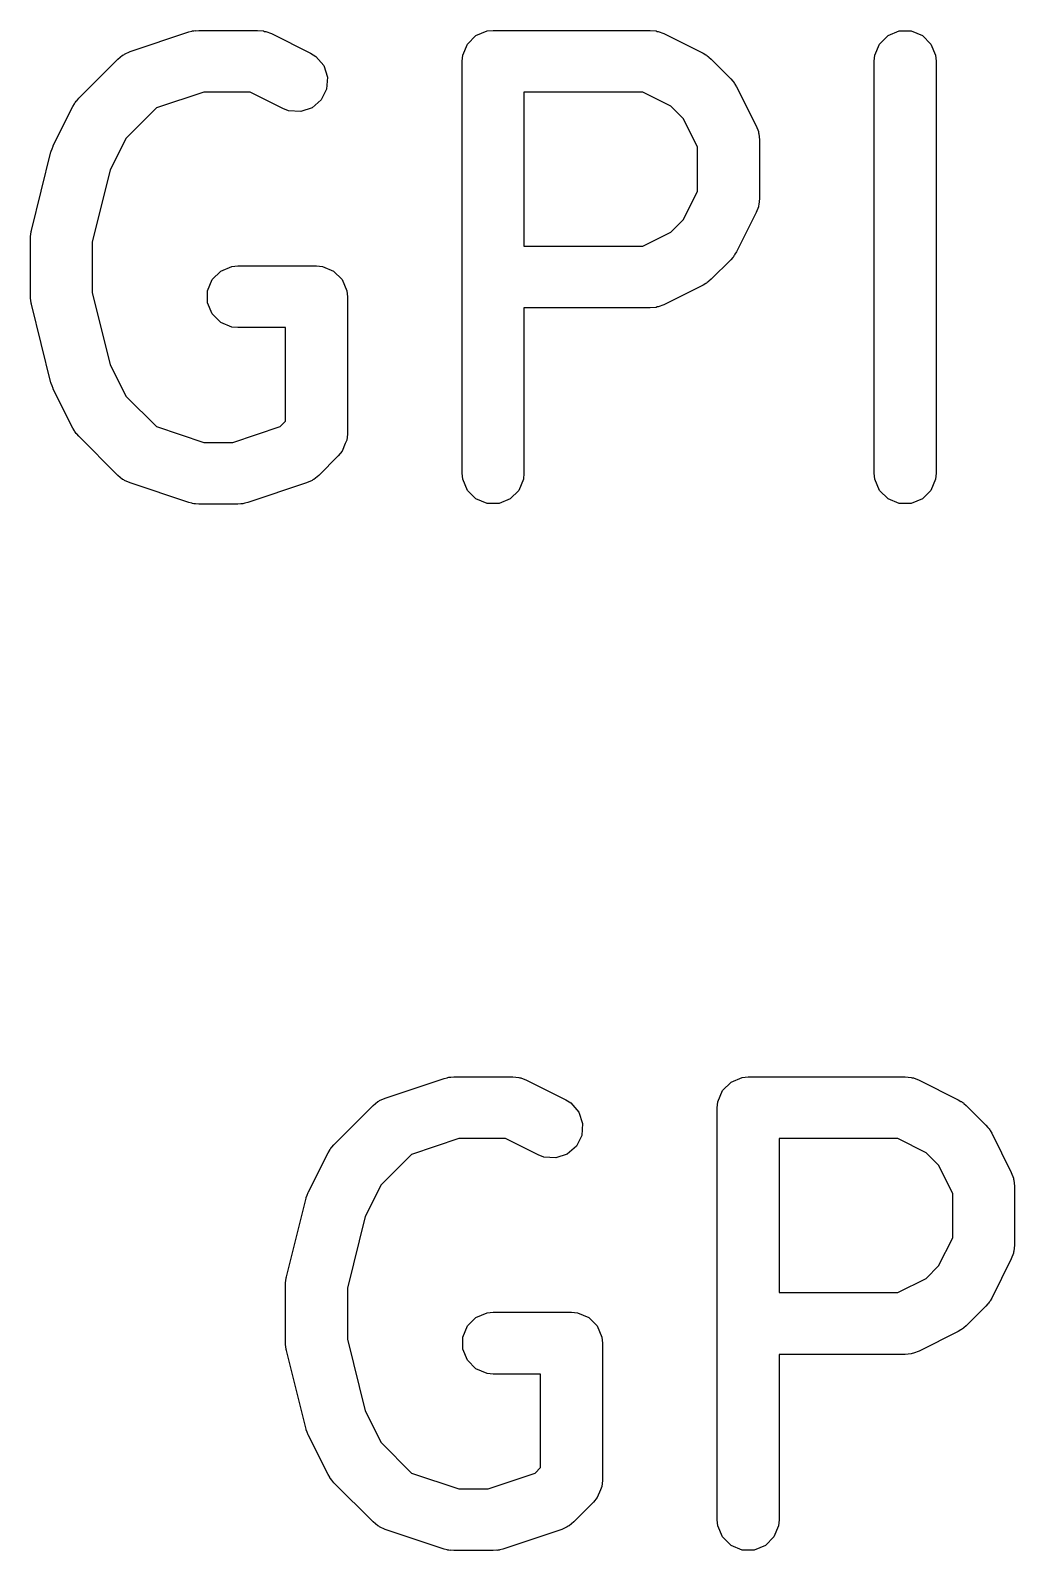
# Model space of a CAD drawing. Extents: x 19.8 to 98.9, y -129.1 to -67.1.
# Drawn here: x 69.241 to 71.629, y -89.93 to -86.24 of the extents above; entities that cross this region are included whole.
import ezdxf

# ---------------------------------------------------------------- set-up
doc = ezdxf.new("R2010")
doc.units = 0
doc.layers.add('BLACK', color=7, linetype='CONTINUOUS')

msp = doc.modelspace()

# ---------------------------------------------------------------- linework, layer by layer
at = {"layer": 'BLACK', "linetype": 'CONTINUOUS'}
for p, q in [((69.482361, -86.291287), (69.625217, -86.243668)), ((69.625217, -86.243668), (69.632472, -86.242018)), ((69.632472, -86.242018), (69.634303, -86.24126)), ((69.634303, -86.24126), (69.636956, -86.240998)), ((69.636956, -86.240998), (69.639554, -86.240408)), ((69.639554, -86.240408), (69.641528, -86.240548)), ((69.641528, -86.240548), (69.648935, -86.239819)), ((69.648935, -86.239819), (69.791792, -86.239819)), ((69.791792, -86.239819), (69.806424, -86.24126)), ((69.806424, -86.24126), (69.808913, -86.242291)), ((69.808913, -86.242291), (69.811601, -86.242482)), ((69.811601, -86.242482), (69.825333, -86.247737)), ((69.825333, -86.247737), (69.920571, -86.295356)), ((70.300861, -86.273151), (70.321553, -86.252459)), ((70.321553, -86.252459), (70.348589, -86.24126)), ((70.348589, -86.24126), (70.363221, -86.239819)), ((70.363221, -86.239819), (70.744173, -86.239819)), ((70.744173, -86.239819), (70.758805, -86.24126)), ((70.758805, -86.24126), (70.761294, -86.242291)), ((70.761294, -86.242291), (70.763982, -86.242482)), ((70.763982, -86.242482), (70.777714, -86.247737)), ((70.777714, -86.247737), (70.872952, -86.295356)), ((71.300861, -86.273151), (71.321553, -86.252459)), ((71.321553, -86.252459), (71.348589, -86.24126)), ((71.348589, -86.24126), (71.377853, -86.24126)), ((71.377853, -86.24126), (71.404889, -86.252459)), ((71.404889, -86.252459), (71.425581, -86.273151)), ((69.453045, -86.309405), (69.46441, -86.300077)), ((69.46441, -86.300077), (69.4669, -86.299045)), ((69.4669, -86.299045), (69.468935, -86.297281)), ((69.468935, -86.297281), (69.482361, -86.291287)), ((69.920571, -86.295356), (69.933014, -86.303188)), ((69.933014, -86.303188), (69.952187, -86.325296)), ((70.288221, -86.314819), (70.289662, -86.300187)), ((70.289662, -86.300187), (70.300861, -86.273151)), ((70.872952, -86.295356), (70.879251, -86.29932)), ((70.879251, -86.29932), (70.881079, -86.300078)), ((70.881079, -86.300078), (70.883135, -86.301766)), ((70.883135, -86.301766), (70.885395, -86.303188)), ((70.885395, -86.303188), (70.886694, -86.304686)), ((70.886694, -86.304686), (70.892444, -86.309405)), ((71.288221, -86.314819), (71.289662, -86.300187)), ((71.289662, -86.300187), (71.300861, -86.273151)), ((71.425581, -86.273151), (71.43678, -86.300187)), ((71.43678, -86.300187), (71.438221, -86.314819)), ((69.357807, -86.404643), (69.453045, -86.309405)), ((69.952187, -86.325296), (69.961441, -86.353057)), ((70.288221, -87.314819), (70.288221, -86.314819)), ((70.892444, -86.309405), (70.940063, -86.357024)), ((71.288221, -87.314819), (71.288221, -86.314819)), ((71.438221, -86.314819), (71.438221, -87.314819)), ((69.959367, -86.382247), (69.946279, -86.408422)), ((69.961441, -86.353057), (69.959367, -86.382247)), ((70.940063, -86.357024), (70.944781, -86.362773)), ((70.944781, -86.362773), (70.94628, -86.364073)), ((70.94628, -86.364073), (70.947701, -86.366332)), ((70.947701, -86.366332), (70.94939, -86.368389)), ((70.94939, -86.368389), (70.950147, -86.370216)), ((70.950147, -86.370216), (70.954112, -86.376516)), ((70.954112, -86.376516), (71.001731, -86.471754)), ((69.343758, -86.424135), (69.347722, -86.417835)), ((69.347722, -86.417835), (69.34848, -86.416008)), ((69.34848, -86.416008), (69.350168, -86.413951)), ((69.350168, -86.413951), (69.35159, -86.411692)), ((69.35159, -86.411692), (69.353088, -86.410392)), ((69.353088, -86.410392), (69.357807, -86.404643)), ((69.661105, -86.389819), (69.546592, -86.42799)), ((69.774087, -86.389819), (69.661105, -86.389819)), ((69.853489, -86.42952), (69.774087, -86.389819)), ((69.946279, -86.408422), (69.924172, -86.427595)), ((70.726468, -86.389819), (70.438221, -86.389819)), ((70.438221, -86.389819), (70.438221, -86.763628)), ((70.794984, -86.424077), (70.726468, -86.389819)), ((69.296139, -86.519373), (69.343758, -86.424135)), ((69.546592, -86.42799), (69.472479, -86.502103)), ((69.86722, -86.434775), (69.853489, -86.42952)), ((69.89641, -86.436849), (69.86722, -86.434775)), ((69.924172, -86.427595), (69.89641, -86.436849)), ((70.825391, -86.454484), (70.794984, -86.424077)), ((70.859649, -86.523), (70.825391, -86.454484)), ((71.001731, -86.471754), (71.006986, -86.485485)), ((71.006986, -86.485485), (71.007177, -86.488174)), ((71.007177, -86.488174), (71.008208, -86.490663)), ((71.008208, -86.490663), (71.009649, -86.505295)), ((69.290884, -86.533105), (69.293211, -86.527023)), ((69.293211, -86.527023), (69.295407, -86.520878)), ((69.295407, -86.520878), (69.295729, -86.520442)), ((69.295729, -86.520442), (69.296139, -86.519373)), ((69.472479, -86.502103), (69.433985, -86.57909)), ((70.859649, -86.630447), (70.859649, -86.523)), ((71.009649, -86.505295), (71.009649, -86.648152)), ((69.242841, -86.7252), (69.29046, -86.534724)), ((69.29046, -86.534724), (69.290845, -86.533644)), ((69.290845, -86.533644), (69.290884, -86.533105)), ((69.433985, -86.57909), (69.390602, -86.752624)), ((70.825391, -86.698963), (70.859649, -86.630447)), ((71.006986, -86.667962), (71.001731, -86.681693)), ((71.007177, -86.665272), (71.006986, -86.667962)), ((71.008208, -86.662784), (71.007177, -86.665272)), ((71.009649, -86.648152), (71.008208, -86.662784)), ((70.794984, -86.72937), (70.825391, -86.698963)), ((71.001731, -86.681693), (70.954112, -86.776931)), ((69.240602, -86.74339), (69.240853, -86.740836)), ((69.240602, -86.886247), (69.240602, -86.74339)), ((69.240691, -86.739744), (69.2415, -86.73427)), ((69.240853, -86.740836), (69.240691, -86.739744)), ((69.2415, -86.73427), (69.242043, -86.728758)), ((69.242043, -86.728758), (69.242465, -86.727736)), ((69.242465, -86.727736), (69.242841, -86.7252)), ((70.726468, -86.763628), (70.794984, -86.72937)), ((69.390602, -86.752624), (69.390602, -86.877013)), ((70.438221, -86.763628), (70.726468, -86.763628)), ((70.947701, -86.787114), (70.94628, -86.789374)), ((70.94939, -86.785058), (70.947701, -86.787114)), ((70.950147, -86.78323), (70.94939, -86.785058)), ((70.954112, -86.776931), (70.950147, -86.78323)), ((69.681813, -86.844579), (69.702505, -86.823887)), ((69.702505, -86.823887), (69.729541, -86.812688)), ((69.729541, -86.812688), (69.744173, -86.811247)), ((69.744173, -86.811247), (69.934649, -86.811247)), ((69.934649, -86.811247), (69.949281, -86.812688)), ((69.949281, -86.812688), (69.976317, -86.823887)), ((69.976317, -86.823887), (69.997009, -86.844579)), ((70.940063, -86.796423), (70.892444, -86.844042)), ((70.944781, -86.790673), (70.940063, -86.796423)), ((70.94628, -86.789374), (70.944781, -86.790673)), ((69.670614, -86.871615), (69.681813, -86.844579)), ((69.997009, -86.844579), (70.008208, -86.871615)), ((70.872952, -86.858091), (70.777714, -86.90571)), ((70.879251, -86.854126), (70.872952, -86.858091)), ((70.881079, -86.853369), (70.879251, -86.854126)), ((70.883135, -86.85168), (70.881079, -86.853369)), ((70.885395, -86.850259), (70.883135, -86.85168)), ((70.886694, -86.84876), (70.885395, -86.850259)), ((70.892444, -86.844042), (70.886694, -86.84876)), ((69.240853, -86.8888), (69.240602, -86.886247)), ((69.240691, -86.889893), (69.240853, -86.8888)), ((69.2415, -86.895366), (69.240691, -86.889893)), ((69.242043, -86.900879), (69.2415, -86.895366)), ((69.390602, -86.877013), (69.433985, -87.050547)), ((69.670614, -86.900879), (69.670614, -86.871615)), ((70.008208, -86.871615), (70.009649, -86.886247)), ((70.009649, -86.886247), (70.009649, -87.21958)), ((69.242465, -86.9019), (69.242043, -86.900879)), ((69.242841, -86.904437), (69.242465, -86.9019)), ((69.29046, -87.094913), (69.242841, -86.904437)), ((69.681813, -86.927915), (69.670614, -86.900879)), ((69.702505, -86.948607), (69.681813, -86.927915)), ((70.744173, -86.913628), (70.438221, -86.913628)), ((70.438221, -86.913628), (70.438221, -87.314819)), ((70.758805, -86.912187), (70.744173, -86.913628)), ((70.761294, -86.911155), (70.758805, -86.912187)), ((70.763982, -86.910965), (70.761294, -86.911155)), ((70.777714, -86.90571), (70.763982, -86.910965)), ((69.729541, -86.959806), (69.702505, -86.948607)), ((69.744173, -86.961247), (69.729541, -86.959806)), ((69.859649, -86.961247), (69.744173, -86.961247)), ((69.859649, -87.188514), (69.859649, -86.961247)), ((69.433985, -87.050547), (69.472479, -87.127534)), ((69.290845, -87.095992), (69.29046, -87.094913)), ((69.290884, -87.096532), (69.290845, -87.095992)), ((69.293211, -87.102613), (69.290884, -87.096532)), ((69.295407, -87.108759), (69.293211, -87.102613)), ((69.295729, -87.109194), (69.295407, -87.108759)), ((69.296139, -87.110264), (69.295729, -87.109194)), ((69.343758, -87.205502), (69.296139, -87.110264)), ((69.472479, -87.127534), (69.546592, -87.201648)), ((69.846516, -87.201647), (69.859649, -87.188514)), ((69.347721, -87.211798), (69.343758, -87.205502)), ((69.348479, -87.213628), (69.347721, -87.211798)), ((69.350168, -87.215686), (69.348479, -87.213628)), ((69.35159, -87.217945), (69.350168, -87.215686)), ((69.353088, -87.219244), (69.35159, -87.217945)), ((69.357807, -87.224994), (69.353088, -87.219244)), ((69.453045, -87.320233), (69.357807, -87.224994)), ((69.546592, -87.201648), (69.661105, -87.239819)), ((69.732003, -87.239819), (69.846516, -87.201647)), ((70.009649, -87.21958), (70.008208, -87.234212)), ((69.661105, -87.239819), (69.732003, -87.239819)), ((69.99701, -87.261247), (69.987682, -87.272613)), ((70.004748, -87.242565), (69.99701, -87.261247)), ((70.008208, -87.234212), (70.004748, -87.242565)), ((69.987682, -87.272613), (69.940064, -87.320232)), ((69.46441, -87.329561), (69.453045, -87.320233)), ((69.4669, -87.330592), (69.46441, -87.329561)), ((69.468935, -87.332357), (69.4669, -87.330592)), ((69.482361, -87.338351), (69.468935, -87.332357)), ((69.625217, -87.38597), (69.482361, -87.338351)), ((69.910747, -87.338351), (69.76789, -87.38597)), ((69.924172, -87.332357), (69.910747, -87.338351)), ((69.926207, -87.330591), (69.924172, -87.332357)), ((69.928698, -87.32956), (69.926207, -87.330591)), ((69.940064, -87.320232), (69.928698, -87.32956)), ((70.289662, -87.329451), (70.288221, -87.314819)), ((70.300861, -87.356487), (70.289662, -87.329451)), ((70.43678, -87.329451), (70.425581, -87.356487)), ((70.438221, -87.314819), (70.43678, -87.329451)), ((71.289662, -87.329451), (71.288221, -87.314819)), ((71.300861, -87.356487), (71.289662, -87.329451)), ((71.43678, -87.329451), (71.425581, -87.356487)), ((71.438221, -87.314819), (71.43678, -87.329451)), ((70.321553, -87.377179), (70.300861, -87.356487)), ((70.348589, -87.388378), (70.321553, -87.377179)), ((70.404889, -87.377179), (70.377853, -87.388378)), ((70.425581, -87.356487), (70.404889, -87.377179)), ((71.321553, -87.377179), (71.300861, -87.356487)), ((71.348589, -87.388378), (71.321553, -87.377179)), ((71.404889, -87.377179), (71.377853, -87.388378)), ((71.425581, -87.356487), (71.404889, -87.377179)), ((69.632472, -87.387619), (69.625217, -87.38597)), ((69.634303, -87.388378), (69.632472, -87.387619)), ((69.636956, -87.388639), (69.634303, -87.388378)), ((69.639554, -87.38923), (69.636956, -87.388639)), ((69.641528, -87.389089), (69.639554, -87.38923)), ((69.648935, -87.389819), (69.641528, -87.389089)), ((69.744173, -87.389819), (69.648935, -87.389819)), ((69.751578, -87.389089), (69.744173, -87.389819)), ((69.753553, -87.38923), (69.751578, -87.389089)), ((69.75615, -87.388639), (69.753553, -87.38923)), ((69.758805, -87.388378), (69.75615, -87.388639)), ((69.760636, -87.387619), (69.758805, -87.388378)), ((69.76789, -87.38597), (69.760636, -87.387619)), ((70.377853, -87.388378), (70.348589, -87.388378)), ((71.377853, -87.388378), (71.348589, -87.388378)), ((70.25152, -88.782018), (70.253351, -88.78126)), ((70.253351, -88.78126), (70.256004, -88.780998)), ((70.256004, -88.780998), (70.258602, -88.780408)), ((70.258602, -88.780408), (70.260576, -88.780548)), ((70.260576, -88.780548), (70.267983, -88.779819)), ((70.267983, -88.779819), (70.41084, -88.779819)), ((70.41084, -88.779819), (70.425472, -88.78126)), ((70.425472, -88.78126), (70.427961, -88.782291)), ((70.940601, -88.792459), (70.967637, -88.78126)), ((70.967637, -88.78126), (70.982269, -88.779819)), ((70.982269, -88.779819), (71.363221, -88.779819)), ((71.363221, -88.779819), (71.377853, -88.78126)), ((71.377853, -88.78126), (71.380342, -88.782291)), ((70.101409, -88.831287), (70.244265, -88.783668)), ((70.244265, -88.783668), (70.25152, -88.782018)), ((70.427961, -88.782291), (70.430649, -88.782482)), ((70.430649, -88.782482), (70.444381, -88.787737)), ((70.444381, -88.787737), (70.539619, -88.835356)), ((70.90871, -88.840187), (70.919909, -88.813151)), ((70.919909, -88.813151), (70.940601, -88.792459)), ((71.380342, -88.782291), (71.38303, -88.782482)), ((71.38303, -88.782482), (71.396762, -88.787737)), ((71.396762, -88.787737), (71.492, -88.835356)), ((69.976855, -88.944643), (70.072093, -88.849405)), ((70.072093, -88.849405), (70.083458, -88.840077)), ((70.083458, -88.840077), (70.085948, -88.839045)), ((70.085948, -88.839045), (70.087983, -88.837281)), ((70.087983, -88.837281), (70.101409, -88.831287)), ((70.539619, -88.835356), (70.552062, -88.843188)), ((70.552062, -88.843188), (70.571235, -88.865296)), ((70.907269, -88.854819), (70.90871, -88.840187)), ((70.907269, -89.854819), (70.907269, -88.854819)), ((71.492, -88.835356), (71.498299, -88.83932)), ((71.498299, -88.83932), (71.500127, -88.840078)), ((71.500127, -88.840078), (71.502183, -88.841766)), ((71.502183, -88.841766), (71.504443, -88.843188)), ((71.504443, -88.843188), (71.505742, -88.844686)), ((71.505742, -88.844686), (71.511492, -88.849405)), ((71.511492, -88.849405), (71.559111, -88.897024)), ((70.571235, -88.865296), (70.580489, -88.893057)), ((70.578415, -88.922247), (70.565327, -88.948422)), ((70.580489, -88.893057), (70.578415, -88.922247)), ((71.559111, -88.897024), (71.563829, -88.902773)), ((71.563829, -88.902773), (71.565328, -88.904073)), ((71.565328, -88.904073), (71.566749, -88.906332)), ((71.566749, -88.906332), (71.568438, -88.908389)), ((71.568438, -88.908389), (71.569195, -88.910216)), ((71.569195, -88.910216), (71.57316, -88.916516)), ((71.57316, -88.916516), (71.620779, -89.011754)), ((69.915187, -89.059373), (69.962806, -88.964135)), ((69.962806, -88.964135), (69.96677, -88.957835)), ((69.96677, -88.957835), (69.967528, -88.956008)), ((69.967528, -88.956008), (69.969216, -88.953951)), ((69.969216, -88.953951), (69.970638, -88.951692)), ((69.970638, -88.951692), (69.972136, -88.950392)), ((69.972136, -88.950392), (69.976855, -88.944643)), ((70.280153, -88.929819), (70.16564, -88.96799)), ((70.393135, -88.929819), (70.280153, -88.929819)), ((70.472537, -88.96952), (70.393135, -88.929819)), ((70.565327, -88.948422), (70.54322, -88.967595)), ((71.345516, -88.929819), (71.057269, -88.929819)), ((71.057269, -88.929819), (71.057269, -89.303628)), ((71.414032, -88.964077), (71.345516, -88.929819)), ((71.444439, -88.994484), (71.414032, -88.964077)), ((70.16564, -88.96799), (70.091527, -89.042103)), ((70.486268, -88.974775), (70.472537, -88.96952)), ((70.515458, -88.976849), (70.486268, -88.974775)), ((70.54322, -88.967595), (70.515458, -88.976849)), ((71.478697, -89.063), (71.444439, -88.994484)), ((71.620779, -89.011754), (71.626034, -89.025485)), ((71.626034, -89.025485), (71.626225, -89.028174)), ((71.626225, -89.028174), (71.627256, -89.030663)), ((71.627256, -89.030663), (71.628697, -89.045295)), ((69.861889, -89.2652), (69.909508, -89.074724)), ((69.909508, -89.074724), (69.909893, -89.073644)), ((69.909893, -89.073644), (69.909932, -89.073105)), ((69.909932, -89.073105), (69.912269, -89.066997)), ((69.912269, -89.066997), (69.914455, -89.060878)), ((69.914455, -89.060878), (69.914777, -89.060442)), ((69.914777, -89.060442), (69.915187, -89.059373)), ((70.091527, -89.042103), (70.053033, -89.11909)), ((71.478697, -89.170447), (71.478697, -89.063)), ((71.628697, -89.045295), (71.628697, -89.188152)), ((70.053033, -89.11909), (70.00965, -89.292624)), ((71.444439, -89.238963), (71.478697, -89.170447)), ((71.620779, -89.221693), (71.57316, -89.316931)), ((71.626034, -89.207962), (71.620779, -89.221693)), ((71.626225, -89.205272), (71.626034, -89.207962)), ((71.627256, -89.202784), (71.626225, -89.205272)), ((71.628697, -89.188152), (71.627256, -89.202784)), ((71.414032, -89.26937), (71.444439, -89.238963)), ((69.85965, -89.28339), (69.859901, -89.280836)), ((69.85965, -89.426247), (69.85965, -89.28339)), ((69.859739, -89.279744), (69.860548, -89.27427)), ((69.859901, -89.280836), (69.859739, -89.279744)), ((69.860548, -89.27427), (69.861091, -89.268758)), ((69.861091, -89.268758), (69.861513, -89.267736)), ((69.861513, -89.267736), (69.861889, -89.2652)), ((70.00965, -89.292624), (70.00965, -89.417013)), ((71.345516, -89.303628), (71.414032, -89.26937)), ((71.057269, -89.303628), (71.345516, -89.303628)), ((71.563829, -89.330673), (71.559111, -89.336423)), ((71.565328, -89.329374), (71.563829, -89.330673)), ((71.566749, -89.327114), (71.565328, -89.329374)), ((71.568438, -89.325058), (71.566749, -89.327114)), ((71.569195, -89.32323), (71.568438, -89.325058)), ((71.57316, -89.316931), (71.569195, -89.32323)), ((70.300861, -89.384579), (70.321553, -89.363887)), ((70.321553, -89.363887), (70.348589, -89.352688)), ((70.348589, -89.352688), (70.363221, -89.351247)), ((70.363221, -89.351247), (70.553697, -89.351247)), ((70.553697, -89.351247), (70.568329, -89.352688)), ((70.568329, -89.352688), (70.595365, -89.363887)), ((70.595365, -89.363887), (70.616057, -89.384579)), ((71.559111, -89.336423), (71.511492, -89.384042)), ((70.289662, -89.411615), (70.300861, -89.384579)), ((70.616057, -89.384579), (70.627256, -89.411615)), ((71.492, -89.398091), (71.396762, -89.44571)), ((71.498299, -89.394126), (71.492, -89.398091)), ((71.500127, -89.393369), (71.498299, -89.394126)), ((71.502183, -89.39168), (71.500127, -89.393369)), ((71.504443, -89.390259), (71.502183, -89.39168)), ((71.505742, -89.38876), (71.504443, -89.390259)), ((71.511492, -89.384042), (71.505742, -89.38876)), ((69.859901, -89.4288), (69.85965, -89.426247)), ((69.859739, -89.429893), (69.859901, -89.4288)), ((69.860548, -89.435366), (69.859739, -89.429893)), ((69.861091, -89.440879), (69.860548, -89.435366)), ((69.861513, -89.4419), (69.861091, -89.440879)), ((69.861889, -89.444437), (69.861513, -89.4419)), ((69.909508, -89.634913), (69.861889, -89.444437)), ((70.00965, -89.417013), (70.053033, -89.590547)), ((70.289662, -89.440879), (70.289662, -89.411615)), ((70.300861, -89.467915), (70.289662, -89.440879)), ((70.627256, -89.411615), (70.628697, -89.426247)), ((70.628697, -89.426247), (70.628697, -89.75958)), ((70.321553, -89.488607), (70.300861, -89.467915)), ((71.363221, -89.453628), (71.057269, -89.453628)), ((71.057269, -89.453628), (71.057269, -89.854819)), ((71.377853, -89.452187), (71.363221, -89.453628)), ((71.380342, -89.451155), (71.377853, -89.452187)), ((71.38303, -89.450965), (71.380342, -89.451155)), ((71.396762, -89.44571), (71.38303, -89.450965)), ((70.348589, -89.499806), (70.321553, -89.488607)), ((70.363221, -89.501247), (70.348589, -89.499806)), ((70.478697, -89.501247), (70.363221, -89.501247)), ((70.478697, -89.728514), (70.478697, -89.501247)), ((70.053033, -89.590547), (70.091527, -89.667534)), ((69.909893, -89.635992), (69.909508, -89.634913)), ((69.909932, -89.636532), (69.909893, -89.635992)), ((69.912259, -89.642613), (69.909932, -89.636532)), ((69.914455, -89.648759), (69.912259, -89.642613)), ((69.914777, -89.649194), (69.914455, -89.648759)), ((69.915187, -89.650264), (69.914777, -89.649194)), ((69.962806, -89.745502), (69.915187, -89.650264)), ((70.091527, -89.667534), (70.16564, -89.741648)), ((70.465564, -89.741647), (70.478697, -89.728514)), ((69.966769, -89.751798), (69.962806, -89.745502)), ((69.967527, -89.753628), (69.966769, -89.751798)), ((69.969216, -89.755686), (69.967527, -89.753628)), ((69.970638, -89.757945), (69.969216, -89.755686)), ((69.972136, -89.759244), (69.970638, -89.757945)), ((69.976855, -89.764994), (69.972136, -89.759244)), ((70.072093, -89.860233), (69.976855, -89.764994)), ((70.16564, -89.741648), (70.280153, -89.779819)), ((70.351051, -89.779819), (70.465564, -89.741647)), ((70.627256, -89.774212), (70.623796, -89.782565)), ((70.628697, -89.75958), (70.627256, -89.774212)), ((70.280153, -89.779819), (70.351051, -89.779819)), ((70.60673, -89.812613), (70.559112, -89.860232)), ((70.616058, -89.801247), (70.60673, -89.812613)), ((70.623796, -89.782565), (70.616058, -89.801247)), ((70.083458, -89.869561), (70.072093, -89.860233)), ((70.085948, -89.870592), (70.083458, -89.869561)), ((70.087983, -89.872357), (70.085948, -89.870592)), ((70.101409, -89.878351), (70.087983, -89.872357)), ((70.244265, -89.92597), (70.101409, -89.878351)), ((70.529795, -89.878351), (70.386938, -89.92597)), ((70.54322, -89.872357), (70.529795, -89.878351)), ((70.545255, -89.870591), (70.54322, -89.872357)), ((70.547746, -89.86956), (70.545255, -89.870591)), ((70.559112, -89.860232), (70.547746, -89.86956)), ((70.90871, -89.869451), (70.907269, -89.854819)), ((70.919909, -89.896487), (70.90871, -89.869451)), ((71.055828, -89.869451), (71.044629, -89.896487)), ((71.057269, -89.854819), (71.055828, -89.869451)), ((70.940601, -89.917179), (70.919909, -89.896487)), ((70.967637, -89.928378), (70.940601, -89.917179)), ((71.023937, -89.917179), (70.996901, -89.928378)), ((71.044629, -89.896487), (71.023937, -89.917179)), ((70.25152, -89.927619), (70.244265, -89.92597)), ((70.253351, -89.928378), (70.25152, -89.927619)), ((70.256004, -89.928639), (70.253351, -89.928378)), ((70.258602, -89.92923), (70.256004, -89.928639)), ((70.260576, -89.929089), (70.258602, -89.92923)), ((70.267983, -89.929819), (70.260576, -89.929089)), ((70.363221, -89.929819), (70.267983, -89.929819)), ((70.370626, -89.929089), (70.363221, -89.929819)), ((70.372601, -89.92923), (70.370626, -89.929089)), ((70.375198, -89.928639), (70.372601, -89.92923)), ((70.377853, -89.928378), (70.375198, -89.928639)), ((70.379684, -89.927619), (70.377853, -89.928378)), ((70.386938, -89.92597), (70.379684, -89.927619)), ((70.996901, -89.928378), (70.967637, -89.928378))]:
    msp.add_line(p, q, dxfattribs=at)

doc.saveas('drawing.dxf')
